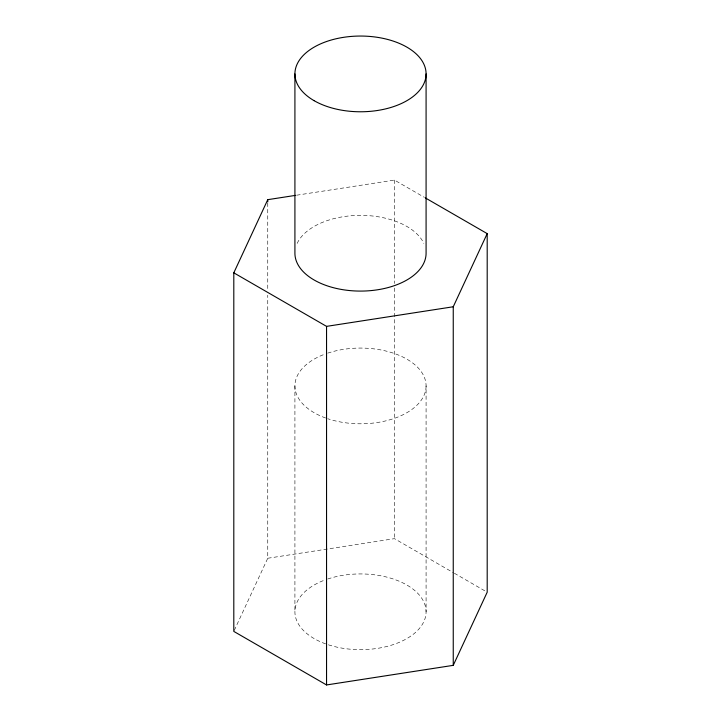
<?xml version="1.0" encoding="UTF-8"?>
<svg xmlns="http://www.w3.org/2000/svg" width="721" height="721" viewBox="0 0 721 721"><rect width="100%" height="100%" fill="white"/><g stroke="black" fill="none" stroke-linecap="round" stroke-linejoin="round"><path stroke-width="0.54" stroke-dasharray="3.6 2.7" d="M234.28 630.388L267.752 558.252L267.752 295.222M296.646 195.202L394.45 180.079L424.399 197.365M267.752 558.252L394.45 538.659L453.383 572.681M454.347 573.24L486.233 591.644M327.713 353.137A65.584 37.862 0 0 1 426.084 385.924L426.084 611.805A65.584 37.862 0 0 1 327.713 644.592M394.45 180.079L394.45 283.488M394.45 287.985L394.45 538.659M294.916 385.924L294.916 611.805M267.752 203.052L267.752 290.725M297.151 243.419A65.584 37.862 0 0 1 360.5 215.363A65.584 37.862 0 0 1 423.849 243.419M327.713 579.008A65.584 37.862 0 0 1 426.084 611.805M325.622 643.871A65.584 37.862 0 0 1 325.622 579.738M426.084 385.924A65.584 37.862 0 0 1 327.713 418.721M325.622 417.991A65.584 37.862 0 0 1 325.622 353.858"/><path stroke-width="1.08" d="M425.363 197.924L487.198 233.622L487.198 592.202L453.248 665.348L326.55 684.95L233.802 631.407L233.802 272.826L267.752 199.672L295.538 195.373M453.248 665.348L453.248 306.767L487.198 233.622M233.802 272.826L326.55 326.37L453.248 306.767M426.084 73.912L426.084 253.224A65.584 37.862 0 0 1 360.5 291.086A65.584 37.862 0 0 1 294.916 253.224L294.916 73.912M326.55 326.37L326.55 684.95M267.752 199.672L267.752 201.925M314.131 100.688A65.584 37.862 0 0 0 423.849 83.717A65.584 37.862 0 0 0 343.529 37.339A65.584 37.862 0 0 0 314.131 100.688"/></g></svg>
